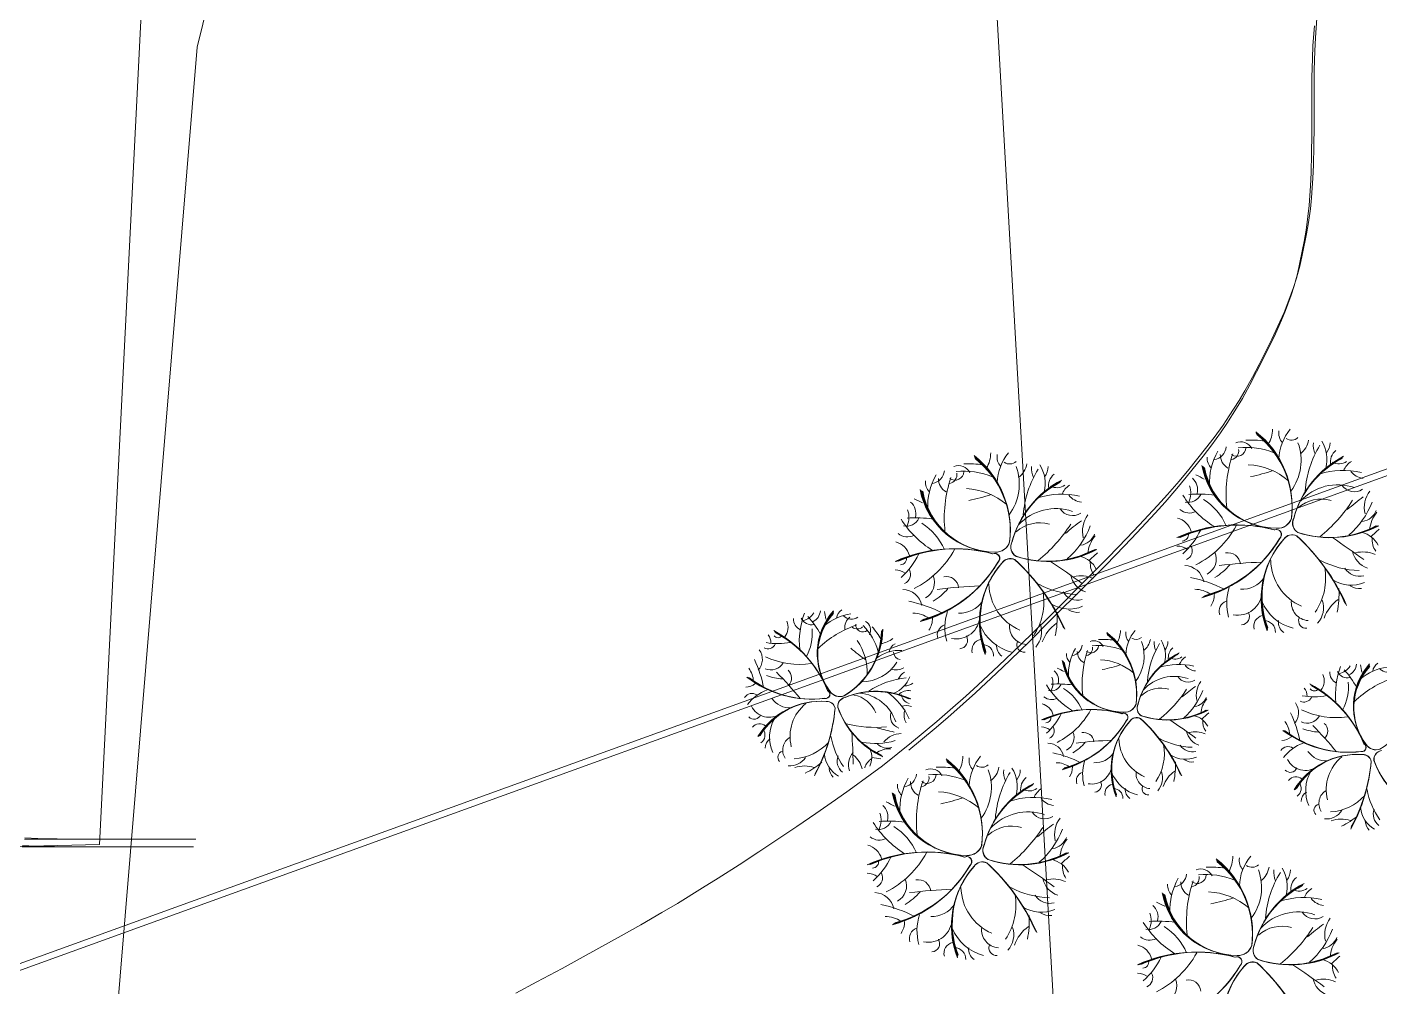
# Model space of a CAD drawing. Header units: metres. Extents: x -1097 to 1588, y -673 to 884.
# Drawn here: x 837.5 to 920.8, y 540.3 to 599.4 of the extents above; entities that cross this region are included whole.
import ezdxf

# ---------------------------------------------------------------- set-up
doc = ezdxf.new("R2010")
doc.units = ezdxf.units.M
for name, color, linetype, lineweight, plot in [('CRECIDA_Q100', 5, 'Continuous', 0, False), ('CRECIDA_Q2', 150, 'Continuous', 0, False), ('TERRENO', 188, 'Continuous', 0, False), ('VEGETACION', 85, 'Continuous', 0, False), ('VISTA LEJOS', 7, 'Continuous', 0, False)]:
    doc.layers.add(name, color=color, linetype=linetype, lineweight=lineweight, plot=plot)

msp = doc.modelspace()

# ---------------------------------------------------------------- linework, layer by layer
at = {"layer": 'CRECIDA_Q100'}
msp.add_lwpolyline([(836, 548.934), (842, 549.068), (848, 668.937)], dxfattribs=at)
at = {"layer": 'CRECIDA_Q2'}
msp.add_lwpolyline([(836, 525.113), (842, 525.627), (848, 598.142), (854, 622.57), (860, 622.57), (866, 622.57), (872, 622.57), (878, 621.555), (884, 621.283), (890, 621.174), (896, 621.127), (902, 516.359), (908, 516.359), (914, 516.359), (920, 516.359), (926, 520.352)], dxfattribs=at)
at = {"layer": 'TERRENO'}
for points in [[(916.648, 598.25), (916.734, 599.46)], [(916.61, 597.454), (916.648, 598.25)], [(916.581, 596.273), (916.61, 597.454)], [(916.571, 595.101), (916.581, 596.273)], [(916.571, 592.769), (916.571, 595.101)], [(916.562, 591.597), (916.571, 592.769)], [(916.533, 590.417), (916.562, 591.597)], [(916.494, 589.62), (916.533, 590.417)], [(916.408, 588.41), (916.494, 589.62)], [(916.226, 586.893), (916.341, 587.728)], [(916.341, 587.728), (916.408, 588.41)], [(916.101, 586.183), (916.226, 586.893)], [(915.842, 584.887), (916.101, 586.183)], [(915.688, 584.205), (915.842, 584.887)], [(915.486, 583.456), (915.688, 584.205)], [(914.958, 581.94), (915.304, 582.89)], [(915.304, 582.89), (915.486, 583.456)], [(914.718, 581.344), (914.958, 581.94)], [(914.344, 580.509), (914.718, 581.344)], [(913.96, 579.712), (914.344, 580.509)], [(913.182, 578.157), (913.96, 579.712)], [(912.769, 577.36), (913.182, 578.157)], [(912.309, 576.525), (912.769, 577.36)], [(911.953, 575.93), (912.309, 576.525)], [(911.349, 574.979), (911.953, 575.93)], [(910.417, 573.664), (910.965, 574.413)], [(910.965, 574.413), (911.349, 574.979)], [(909.889, 572.983), (910.417, 573.664)], [(908.853, 571.687), (909.889, 572.983)], [(908.267, 570.976), (908.853, 571.687)], [(907.547, 570.141), (908.267, 570.976)], [(905.809, 568.25), (906.933, 569.459)], [(906.933, 569.459), (907.547, 570.141)], [(905.051, 567.453), (905.809, 568.25)], [(903.899, 566.272), (905.051, 567.453)], [(902.737, 565.101), (903.899, 566.272)], [(900.404, 562.768), (902.737, 565.101)], [(899.224, 561.597), (900.404, 562.768)], [(898.014, 560.416), (899.224, 561.597)], [(897.179, 559.619), (898.014, 560.416)], [(895.883, 558.409), (897.179, 559.619)], [(894.184, 556.893), (895.134, 557.728)], [(895.134, 557.728), (895.883, 558.409)], [(893.348, 556.182), (894.184, 556.893)], [(891.793, 554.886), (893.348, 556.182)], [(837.255, 549.011), (838.051, 548.972), (839.232, 548.944), (840.403, 548.934), (842.736, 548.934), (843.869, 548.934), (844.935, 548.934), (845.578, 548.934), (846.442, 548.934), (846.855, 548.934), (847.229, 548.934), (847.44, 548.934), (847.7, 548.934), (847.767, 548.934), (847.709, 548.934), (847.546, 548.934), (847.114, 548.934), (846.749, 548.934), (846.087, 548.934), (845.347, 548.934), (843.792, 548.934), (842.938, 548.934), (841.93, 548.934), (841.104, 548.934), (839.635, 548.934), (838.666, 548.934), (837.226, 548.934)]]:
    msp.add_lwpolyline(points, dxfattribs=at)
at = {"layer": 'VEGETACION'}
for centre, radius, start, end in [((909.507, 569.877), 5.862, -7.01261, 51.76086), ((909.564, 569.863), 5.803, -7.01261, 51.76086), ((909.62, 569.849), 5.745, -7.01261, 51.76086), ((912.288, 574.643), 1.869, -30.31086, -0.13685), ((915.384, 574.383), 0.839, 169.67781, -136.28872), ((917.557, 572.718), 3, 140.20303, 178.19473), ((910.437, 573.626), 0.878, -80.57325, -5.45985), ((911.968, 573.512), 0.548, -126.83758, -2.22247), ((912.189, 573.087), 0.775, 26.98899, 112.35361), ((912.511, 568.76), 4.754, 68.3223, 95.67587), ((912.807, 567.395), 6.571, 82.33941, 92.54677), ((909.676, 569.834), 5.686, -7.01261, 51.76086), ((915.33, 574.539), 0.58, -125.06785, -46.75849), ((912.788, 572.718), 3.133, -37.03996, 20.27839), ((915.026, 574.218), 1.382, -52.21385, -10.74588), ((922.406, 570.365), 6.258, 148.36683, 175.73086), ((918.022, 573.673), 1.353, 174.4694, -156.12237), ((915.332, 572.77), 2.176, -14.12065, 31.52713), ((916.658, 573.816), 1.04, -37.87568, -0.69377), ((892.169, 568.412), 5.862, -7.01261, 51.76086), ((892.226, 568.397), 5.803, -7.01261, 51.76086), ((892.282, 568.383), 5.745, -7.01261, 51.76086), ((892.338, 568.368), 5.686, -7.01261, 51.76086), ((894.951, 573.177), 1.869, -30.31086, -0.13685), ((898.047, 572.918), 0.839, 169.67781, -136.28872), ((900.219, 571.253), 3, 140.20303, 178.19473), ((910.995, 572.851), 0.855, 175.5863, -134.2924), ((914.128, 571.357), 3.845, 149.94734, -176.82535), ((911.884, 573.055), 0.939, 178.87088, -119.62745), ((919.161, 570.622), 7.859, 161.42441, -173.90455), ((911.521, 573.309), 0.561, -77.85985, 7.89186), ((921.111, 567.635), 5.846, 117.23254, 165.08268), ((921.172, 567.627), 5.906, 117.23254, 165.08268), ((921.234, 567.619), 5.967, 117.23254, 165.08268), ((921.295, 567.61), 6.027, 117.23254, 165.08268), ((918.65, 572.612), 0.93, 129.13352, -169.79062), ((893.099, 572.161), 0.878, -80.57325, -5.45985), ((894.63, 572.046), 0.548, -126.83758, -2.22247), ((894.183, 571.844), 0.561, -77.85985, 7.89186), ((894.851, 571.621), 0.775, 26.98899, 112.35361), ((895.173, 567.294), 4.754, 68.3223, 95.67587), ((895.469, 565.93), 6.571, 82.33941, 92.54677), ((897.992, 573.073), 0.58, -125.06785, -46.75849), ((895.45, 571.252), 3.133, -37.03996, 20.27839), ((897.688, 572.752), 1.382, -52.21385, -10.74588), ((905.068, 568.899), 6.258, 148.36683, 175.73086), ((900.684, 572.208), 1.353, 174.4694, -156.12237), ((897.994, 571.304), 2.176, -14.12065, 31.52713), ((899.32, 572.351), 1.04, -37.87568, -0.69377), ((901.312, 571.147), 0.93, 129.13352, -169.79062), ((914.463, 573.266), 4.73, -169.39915, -90.61113), ((914.47, 573.217), 4.683, -169.39915, -90.61113), ((914.477, 573.169), 4.635, -169.39915, -90.61113), ((914.484, 573.121), 4.588, -169.39915, -90.61113), ((912.467, 568.359), 4.093, 49.1819, 87.28655), ((910.622, 582.834), 11.329, -78.88119, -71.62327), ((918.531, 567.105), 4.996, 77.26203, 107.34819), ((918.241, 573.309), 0.81, -119.40791, -53.77718), ((919.658, 571.638), 1.206, 122.42615, 158.39057), ((919.856, 572.736), 1.128, -141.31419, -95.81178), ((893.658, 571.386), 0.855, 175.5863, -134.2924), ((896.79, 569.891), 3.845, 149.94734, -176.82535), ((894.546, 571.589), 0.939, 178.87088, -119.62745), ((901.824, 569.157), 7.859, 161.42441, -173.90455), ((903.773, 566.169), 5.846, 117.23254, 165.08268), ((903.834, 566.161), 5.906, 117.23254, 165.08268), ((903.896, 566.153), 5.967, 117.23254, 165.08268), ((903.957, 566.145), 6.027, 117.23254, 165.08268), ((900.903, 571.844), 0.81, -119.40791, -53.77718), ((902.32, 570.173), 1.206, 122.42615, 158.39057), ((907.882, 570.69), 1.251, -25.45632, 21.23769), ((908.622, 570.909), 0.931, -14.60648, 49.15979), ((906.956, 566.305), 6.054, 60.2465, 65.67795), ((918.169, 568.094), 3.119, 70.80163, 137.40588), ((919.197, 571.705), 0.922, -146.51659, -56.55935), ((889.618, 564.84), 6.054, 60.2465, 65.67795), ((897.125, 571.8), 4.73, -169.39915, -90.61113), ((897.132, 571.752), 4.683, -169.39915, -90.61113), ((897.139, 571.703), 4.635, -169.39915, -90.61113), ((897.146, 571.655), 4.588, -169.39915, -90.61113), ((895.129, 566.893), 4.093, 49.1819, 87.28655), ((893.284, 581.368), 11.329, -78.88119, -71.62327), ((901.193, 565.639), 4.996, 77.26203, 107.34819), ((902.518, 571.27), 1.128, -141.31419, -95.81178), ((913.761, 573.763), 6.03, -148.02706, -121.83538), ((908.985, 570.957), 0.827, -103.47011, -23.89102), ((909.577, 563.291), 7.353, 81.86691, 94.41278), ((908.02, 567.273), 3.584, 23.33462, 57.91194), ((917.179, 568.149), 2.189, 74.31841, 131.55014), ((911.104, 575.381), 9.484, -50.96163, -32.70067), ((928.202, 558.797), 14.413, 125.94383, 130.94741), ((921.498, 569.815), 1.693, 143.15964, -166.58772), ((890.544, 569.225), 1.251, -25.45632, 21.23769), ((891.284, 569.443), 0.931, -14.60648, 49.15979), ((900.831, 566.629), 3.119, 70.80163, 137.40588), ((901.859, 570.239), 0.922, -146.51659, -56.55935), ((904.16, 568.35), 1.693, 143.15964, -166.58772), ((909.033, 570.355), 0.88, -130.29884, -61.78587), ((915.507, 571.984), 5.12, -49.01403, -20.95397), ((919.498, 570.068), 1.134, -79.471, -22.67378), ((921.975, 568.334), 1.835, 139.45159, 176.95737), ((896.423, 572.297), 6.03, -148.02706, -121.83538), ((891.647, 569.492), 0.827, -103.47011, -23.89102), ((892.239, 561.826), 7.353, 81.86691, 94.41278), ((890.682, 565.807), 3.584, 23.33462, 57.91194), ((899.841, 566.684), 2.189, 74.31841, 131.55014), ((893.766, 573.915), 9.484, -50.96163, -32.70067), ((910.864, 557.332), 14.413, 125.94383, 130.94741), ((898.169, 570.518), 5.12, -49.01403, -20.95397), ((911.928, 559.864), 8.881, 74.72725, 114.24073), ((908.043, 568.046), 1.149, 14.16374, 76.17617), ((911.96, 559.95), 8.792, 74.72725, 114.24073), ((911.992, 560.036), 8.703, 74.72725, 114.24073), ((912.024, 560.121), 8.615, 74.72725, 114.24073), ((906.792, 571.526), 5.869, -63.07438, -28.86719), ((914.463, 569.442), 0.907, -93.13221, -17.97388), ((914.469, 569.432), 0.898, -93.13221, -17.97388), ((914.476, 569.421), 0.889, -93.13221, -17.97388), ((914.483, 569.411), 0.88, -93.13221, -17.97388), ((916.052, 568.844), 0.66, 153.41984, -121.27123), ((916.062, 568.849), 0.667, 153.41984, -121.27123), ((916.071, 568.853), 0.674, 153.41984, -121.27123), ((916.08, 568.857), 0.681, 153.41984, -121.27123), ((917.639, 574.171), 6.199, -108.13167, -62.2585), ((917.664, 574.23), 6.263, -108.13167, -62.2585), ((917.69, 574.289), 6.327, -108.13167, -62.2585), ((917.716, 574.349), 6.391, -108.13167, -62.2585), ((890.705, 566.581), 1.149, 14.16374, 76.17617), ((891.695, 568.889), 0.88, -130.29884, -61.78587), ((897.125, 567.976), 0.907, -93.13221, -17.97388), ((897.131, 567.966), 0.898, -93.13221, -17.97388), ((897.138, 567.956), 0.889, -93.13221, -17.97388), ((897.145, 567.946), 0.88, -93.13221, -17.97388), ((898.714, 567.379), 0.66, 153.41984, -121.27123), ((898.724, 567.383), 0.667, 153.41984, -121.27123), ((898.733, 567.387), 0.674, 153.41984, -121.27123), ((898.742, 567.391), 0.681, 153.41984, -121.27123), ((902.16, 568.603), 1.134, -79.471, -22.67378), ((904.637, 566.869), 1.835, 139.45159, 176.95737), ((908.593, 568.143), 0.39, -87.47941, 11.74599), ((905.454, 570.505), 4.762, -47.90984, -25.81356), ((907.739, 571.933), 7.95, -74.86791, -30.40238), ((907.813, 571.898), 7.87, -74.86791, -30.40238), ((907.887, 571.863), 7.791, -74.86791, -30.40238), ((907.961, 571.828), 7.711, -74.86791, -30.40238), ((918.971, 564.201), 5.509, 138.41245, -158.97879), ((918.933, 564.244), 5.454, 138.41245, -158.97879), ((918.895, 564.286), 5.399, 138.41245, -158.97879), ((918.856, 564.328), 5.344, 138.41245, -158.97879), ((914.395, 568.148), 0.311, -49.80286, 114.20931), ((914.402, 568.151), 0.308, -49.80286, 114.20931), ((914.41, 568.153), 0.305, -49.80286, 114.20931), ((914.417, 568.156), 0.302, -49.80286, 114.20931), ((915.375, 567.491), 0.64, 64.15715, 144.97171), ((915.373, 567.5), 0.634, 64.15715, 144.97171), ((915.37, 567.509), 0.627, 64.15715, 144.97171), ((915.368, 567.519), 0.621, 64.15715, 144.97171), ((907.171, 558.867), 12.511, 23.86454, 47.40587), ((907.089, 558.769), 12.64, 23.86454, 47.40587), ((907.007, 558.67), 12.769, 23.86454, 47.40587), ((906.925, 558.572), 12.898, 23.86454, 47.40587), ((883.461, 516.857), 61.595, 53.87007, 56.06767), ((919.306, 566.807), 1.513, 26.97872, 76.13005), ((927.767, 560.307), 10.79, 130.7293, 134.41442), ((921.591, 567.858), 1.306, 175.41939, -146.01117), ((894.59, 558.399), 8.881, 74.72725, 114.24073), ((894.622, 558.484), 8.792, 74.72725, 114.24073), ((894.654, 558.57), 8.703, 74.72725, 114.24073), ((894.686, 558.656), 8.615, 74.72725, 114.24073), ((888.116, 569.04), 4.762, -47.90984, -25.81356), ((889.454, 570.06), 5.869, -63.07438, -28.86719), ((897.057, 566.682), 0.311, -49.80286, 114.20931), ((897.064, 566.685), 0.308, -49.80286, 114.20931), ((897.072, 566.688), 0.305, -49.80286, 114.20931), ((897.079, 566.691), 0.302, -49.80286, 114.20931), ((900.301, 572.706), 6.199, -108.13167, -62.2585), ((900.326, 572.765), 6.263, -108.13167, -62.2585), ((900.352, 572.824), 6.327, -108.13167, -62.2585), ((900.378, 572.883), 6.391, -108.13167, -62.2585), ((910.429, 558.842), 10.79, 130.7293, 134.41442), ((908.291, 566.444), 0.997, 52.25184, 90.5793), ((908.614, 567.162), 0.61, -65.70951, 27.14006), ((909.633, 566.659), 1.069, -61.51977, 22.95033), ((911.411, 566.255), 0.78, 6.63564, 100.13385), ((920.434, 567.388), 1.374, -169.09926, -108.54581), ((919.725, 565.299), 1.784, 65.24594, 104.85446), ((891.255, 566.678), 0.39, -87.47941, 11.74599), ((890.401, 570.467), 7.95, -74.86791, -30.40238), ((890.475, 570.432), 7.87, -74.86791, -30.40238), ((890.549, 570.397), 7.791, -74.86791, -30.40238), ((890.623, 570.362), 7.711, -74.86791, -30.40238), ((901.633, 562.736), 5.509, 138.41245, -158.97879), ((901.595, 562.778), 5.454, 138.41245, -158.97879), ((901.557, 562.82), 5.399, 138.41245, -158.97879), ((901.519, 562.863), 5.344, 138.41245, -158.97879), ((898.037, 566.025), 0.64, 64.15715, 144.97171), ((898.035, 566.034), 0.634, 64.15715, 144.97171), ((898.032, 566.044), 0.627, 64.15715, 144.97171), ((898.03, 566.053), 0.621, 64.15715, 144.97171), ((889.833, 557.402), 12.511, 23.86454, 47.40587), ((889.751, 557.303), 12.64, 23.86454, 47.40587), ((889.669, 557.205), 12.769, 23.86454, 47.40587), ((889.587, 557.106), 12.898, 23.86454, 47.40587), ((866.123, 515.391), 61.595, 53.87007, 56.06767), ((901.968, 565.341), 1.513, 26.97872, 76.13005), ((904.253, 566.392), 1.306, 175.41939, -146.01117), ((908.724, 565.019), 1.222, 10.88374, 88.48923), ((908.644, 568.736), 3.781, -58.5365, -40.24403), ((914.446, 537.885), 28.581, 91.89585, 97.18239), ((917.198, 566.629), 3.15, -178.6401, -113.40996), ((913.708, 565.466), 3.722, -34.2307, 10.37313), ((919.712, 571.595), 5.671, -117.27146, -92.28607), ((919.505, 566.624), 1.045, -148.92217, -74.86876), ((890.953, 564.978), 0.997, 52.25184, 90.5793), ((891.276, 565.697), 0.61, -65.70951, 27.14006), ((892.295, 565.193), 1.069, -61.51977, 22.95033), ((894.073, 564.79), 0.78, 6.63564, 100.13385), ((903.096, 565.922), 1.374, -169.09926, -108.54581), ((902.387, 563.833), 1.784, 65.24594, 104.85446), ((907.404, 557.292), 8.396, 63.11546, 78.20425), ((912.275, 566.429), 1.651, -93.06078, -33.79545), ((918.997, 567.124), 2.092, -122.25906, -66.98973), ((891.386, 563.554), 1.222, 10.88374, 88.48923), ((891.306, 567.27), 3.781, -58.5365, -40.24403), ((897.108, 536.419), 28.581, 91.89585, 97.18239), ((899.86, 565.163), 3.15, -178.6401, -113.40996), ((896.37, 564.001), 3.722, -34.2307, 10.37313), ((902.374, 570.129), 5.671, -117.27146, -92.28607), ((902.167, 565.158), 1.045, -148.92217, -74.86876), ((909.368, 563.045), 1.735, 55.05214, 89.71285), ((909.275, 564.461), 1.306, -33.66519, 0.2761), ((914.544, 563.911), 3.202, 162.29182, -164.58266), ((912.035, 564.654), 1.466, -101.26434, -1.15026), ((912.278, 564.546), 5.974, -11.32784, 2.75208), ((919.51, 565.907), 1.081, -121.91184, -83.51776), ((888.04, 562.916), 0.707, 123.07576, 173.19706), ((890.066, 555.826), 8.396, 63.11546, 78.20425), ((894.937, 564.963), 1.651, -93.06078, -33.79545), ((901.659, 565.658), 2.092, -122.25906, -66.98973), ((902.172, 564.441), 1.081, -121.91184, -83.51776), ((911.534, 563.429), 0.66, 109.77659, -161.16161), ((916.138, 565.152), 2.858, -157.33263, -104.24202), ((916.432, 563.963), 1.115, 172.80158, -94.34358), ((915.874, 563.648), 1.423, -42.05543, 18.62735), ((919.546, 562.226), 2.347, 124.73116, 160.55197), ((883.405, 562.436), 0.949, -38.3468, 23.66563), ((885.416, 562.948), 0.727, 177.19062, -114.2964), ((890.029, 561.562), 4.982, 159.46241, -174.34591), ((885.787, 563.282), 0.683, -155.98064, -76.40156), ((885.058, 563.871), 1.034, -77.96685, -31.27285), ((881.059, 559.039), 6.075, 29.35638, 41.90224), ((885.573, 563.496), 0.769, -67.11701, -3.35075), ((890.056, 560.851), 3.908, 138.09032, -143.12166), ((890.027, 560.822), 3.869, 138.09032, -143.12166), ((889.999, 560.794), 3.83, 138.09032, -143.12166), ((889.971, 560.765), 3.791, 138.09032, -143.12166), ((888.635, 560.111), 3.177, 97.4368, 130.66411), ((881.717, 562.273), 5.002, 7.73596, 13.16741), ((888.267, 563.672), 0.725, -133.08378, -57.97038), ((888.621, 562.436), 0.776, 126.36034, -172.13798), ((888.795, 562.252), 0.64, -25.52155, 59.84308), ((892.03, 561.58), 1.735, 55.05214, 89.71285), ((891.937, 562.996), 1.306, -33.66519, 0.2761), ((897.206, 562.445), 3.202, 162.29182, -164.58266), ((894.697, 563.188), 1.466, -101.26434, -1.15026), ((902.208, 560.76), 2.347, 124.73116, 160.55197), ((894.94, 563.08), 5.974, -11.32784, 2.75208), ((912.224, 563.102), 0.513, -86.06631, 31.73431), ((913.678, 562.504), 0.675, 102.03316, -164.99288), ((913.645, 562.155), 0.696, -2.81364, 89.85899), ((915.337, 562.778), 0.818, 174.9157, -126.47299), ((916.221, 562.834), 0.456, 157.63517, -83.3031), ((882.479, 561.467), 0.824, -0.2587, 38.06877), ((879.994, 555.774), 7.338, 22.21671, 61.7302), ((883.745, 562.124), 0.323, -139.98994, -40.76454), ((880.067, 555.796), 7.265, 22.21671, 61.7302), ((880.139, 555.818), 7.191, 22.21671, 61.7302), ((880.211, 555.84), 7.118, 22.21671, 61.7302), ((882.886, 562.062), 2.961, -29.17592, 5.40141), ((890.685, 556.442), 6.494, 108.91387, 133.58492), ((885.399, 562.264), 4.698, -59.52315, -0.74968), ((885.38, 562.308), 4.747, -59.52315, -0.74968), ((885.361, 562.352), 4.795, -59.52315, -0.74968), ((885.342, 562.397), 4.844, -59.52315, -0.74968), ((888.605, 562.802), 0.464, -130.37039, -44.61868), ((888.962, 562.611), 0.453, -179.34812, -54.73301), ((886.12, 559.865), 3.928, 15.81177, 43.16533), ((885.374, 558.985), 5.429, 29.82887, 40.03623), ((894.196, 561.964), 0.66, 109.77659, -161.16161), ((894.886, 561.637), 0.513, -86.06631, 31.73431), ((898.8, 563.686), 2.858, -157.33263, -104.24202), ((899.094, 562.497), 1.115, 172.80158, -94.34358), ((898.536, 562.182), 1.423, -42.05543, 18.62735), ((900.962, 558.32), 4.844, -7.01261, 51.76086), ((901.008, 558.308), 4.795, -7.01261, 51.76086), ((901.055, 558.297), 4.747, -7.01261, 51.76086), ((901.101, 558.285), 4.698, -7.01261, 51.76086), ((903.26, 562.258), 1.544, -30.31086, -0.13685), ((905.818, 562.044), 0.693, 169.67781, -136.28872), ((907.613, 560.668), 2.478, 140.20303, 178.19473), ((881.763, 560.467), 1.01, -41.62679, 35.9787), ((883.113, 561.617), 0.504, -118.22004, -25.37047), ((883.715, 565.37), 3.935, -100.42037, -78.3241), ((894.397, 568.181), 9.361, -131.39173, -124.13381), ((885.835, 559.692), 3.382, -3.32863, 34.77602), ((891.253, 558.548), 2.478, 87.69249, 125.68419), ((889.865, 562.97), 1.544, -82.82139, -52.64739), ((891.252, 560.81), 0.693, 117.16728, 171.20074), ((896.34, 561.038), 0.675, 102.03316, -164.99288), ((896.307, 560.689), 0.696, -2.81364, 89.85899), ((897.999, 561.313), 0.818, 174.9157, -126.47299), ((898.883, 561.368), 0.456, 157.63517, -83.3031), ((904.779, 559.543), 3.177, 149.94734, -176.82535), ((901.73, 561.418), 0.725, -80.57325, -5.45985), ((902.995, 561.324), 0.453, -126.83758, -2.22247), ((902.626, 561.156), 0.464, -77.85985, 7.89186), ((903.178, 560.972), 0.64, 26.98899, 112.35361), ((903.443, 557.397), 3.928, 68.3223, 95.67587), ((903.688, 556.27), 5.429, 82.33941, 92.54677), ((905.773, 562.172), 0.479, -125.06785, -46.75849), ((903.673, 560.667), 2.589, -37.03996, 20.27839), ((905.522, 561.907), 1.142, -52.21385, -10.74588), ((911.619, 558.723), 5.171, 148.36683, 175.73086), ((907.997, 561.457), 1.118, 174.4694, -156.12237), ((905.774, 560.71), 1.798, -14.12065, 31.52713), ((906.87, 561.575), 0.859, -37.87568, -0.69377), ((908.516, 560.58), 0.769, 129.13352, -169.79062), ((876.033, 557.446), 6.938, 10.60493, 25.69371), ((883.295, 560.696), 0.883, -114.03031, -29.56021), ((885.057, 565.006), 4.849, -115.58492, -81.37772), ((888.854, 561.674), 2.589, -89.5505, -32.23214), ((891.326, 560.923), 0.479, -177.57839, -99.26902), ((905.057, 561.12), 3.908, -169.39915, -90.61113), ((905.062, 561.08), 3.869, -169.39915, -90.61113), ((905.068, 561.04), 3.83, -169.39915, -90.61113), ((905.074, 561), 3.791, -169.39915, -90.61113), ((902.191, 560.778), 0.707, 175.5863, -134.2924), ((902.926, 560.946), 0.776, 178.87088, -119.62745), ((908.939, 558.936), 6.494, 161.42441, -173.90455), ((903.407, 557.066), 3.382, 49.1819, 87.28655), ((910.549, 556.468), 4.83, 117.23254, 165.08268), ((910.6, 556.461), 4.88, 117.23254, 165.08268), ((910.651, 556.454), 4.93, 117.23254, 165.08268), ((910.702, 556.447), 4.98, 117.23254, 165.08268), ((908.178, 561.156), 0.669, -119.40791, -53.77718), ((909.349, 559.775), 0.996, 122.42615, 158.39057), ((918.561, 560.223), 0.769, -67.11701, -3.35075), ((923.043, 557.579), 3.908, 138.09032, -143.12166), ((921.028, 559.644), 0.707, 123.07576, 173.19706), ((885.801, 564.59), 6.568, -127.37844, -82.91291), ((885.815, 564.524), 6.503, -127.37844, -82.91291), ((885.829, 564.457), 6.437, -127.37844, -82.91291), ((880.792, 559.053), 1.434, 2.5416, 37.20232), ((884.159, 562.389), 3.124, -111.04704, -92.75457), ((866.851, 543.07), 23.615, 39.38532, 44.67185), ((883.925, 559.327), 0.645, -45.87489, 47.62332), ((890.963, 560.961), 1.142, -104.72438, -63.25642), ((890.167, 560.033), 1.798, -66.63119, -20.98341), ((892.113, 558.723), 1.118, 121.95887, 151.36709), ((899.618, 558.992), 1.034, -25.45632, 21.23769), ((900.23, 559.173), 0.769, -14.60648, 49.15979), ((898.853, 555.369), 5.002, 60.2465, 65.67795), ((901.883, 569.026), 9.361, -78.88119, -71.62327), ((908.118, 556.847), 2.577, 70.80163, 137.40588), ((908.417, 556.03), 4.128, 77.26203, 107.34819), ((908.968, 559.83), 0.762, -146.51659, -56.55935), ((909.512, 560.682), 0.932, -141.31419, -95.81178), ((916.393, 559.163), 0.949, -38.3468, 23.66563), ((918.404, 559.675), 0.727, 177.19062, -114.2964), ((923.016, 558.289), 4.982, 159.46241, -174.34591), ((918.775, 560.009), 0.683, -155.98064, -76.40156), ((918.045, 560.599), 1.034, -77.96685, -31.27285), ((914.047, 555.766), 6.075, 29.35638, 41.90224), ((923.015, 557.55), 3.869, 138.09032, -143.12166), ((922.987, 557.521), 3.83, 138.09032, -143.12166), ((922.959, 557.492), 3.791, 138.09032, -143.12166), ((921.623, 556.839), 3.177, 97.4368, 130.66411), ((914.705, 559), 5.002, 7.73596, 13.16741), ((921.255, 560.4), 0.725, -133.08378, -57.97038), ((881.674, 559.826), 1.079, -86.17573, -52.23443), ((883.963, 556.094), 2.646, 109.78128, 142.9068), ((885.843, 564.391), 6.371, -127.37844, -82.91291), ((886.666, 558.323), 0.257, -102.31339, 61.69877), ((886.671, 558.319), 0.255, -102.31339, 61.69877), ((886.677, 558.316), 0.252, -102.31339, 61.69877), ((886.683, 558.312), 0.249, -102.31339, 61.69877), ((889.784, 553.528), 4.98, 64.72201, 112.57215), ((892.148, 554.185), 5.171, 95.85629, 123.22032), ((891.733, 557.778), 0.769, 76.62298, 137.69885), ((891.52, 559.689), 0.859, -90.38621, -53.2043), ((904.476, 561.531), 4.982, -148.02706, -121.83538), ((900.53, 559.213), 0.683, -103.47011, -23.89102), ((901.019, 552.879), 6.075, 81.86691, 94.41278), ((899.733, 556.168), 2.961, 23.33462, 57.91194), ((907.301, 556.892), 1.809, 74.31841, 131.55014), ((902.281, 562.868), 7.836, -50.96163, -32.70067), ((916.408, 549.165), 11.909, 125.94383, 130.94741), ((905.919, 560.061), 4.231, -49.01403, -20.95397), ((910.87, 558.269), 1.399, 143.15964, -166.58772), ((915.467, 558.194), 0.824, -0.2587, 38.06877), ((912.982, 552.502), 7.338, 22.21671, 61.7302), ((916.733, 558.852), 0.323, -139.98994, -40.76454), ((913.054, 552.524), 7.265, 22.21671, 61.7302), ((913.127, 552.546), 7.191, 22.21671, 61.7302), ((913.199, 552.568), 7.118, 22.21671, 61.7302), ((915.874, 558.789), 2.961, -29.17592, 5.40141), ((923.673, 553.169), 6.494, 108.91387, 133.58492), ((918.386, 558.991), 4.698, -59.52315, -0.74968), ((882.134, 557.825), 0.546, 57.26605, 146.32785), ((886.38, 553.337), 4.552, 85.90191, 148.51067), ((886.388, 553.384), 4.506, 85.90191, 148.51067), ((886.397, 553.43), 4.461, 85.90191, 148.51067), ((886.405, 553.477), 4.415, 85.90191, 148.51067), ((884.473, 558.848), 1.364, -145.57132, -86.30599), ((887.08, 555.721), 2.603, 128.84937, -165.92049), ((886.728, 557.349), 0.529, 11.64661, 92.46118), ((886.733, 557.356), 0.523, 11.64661, 92.46118), ((886.738, 557.362), 0.518, 11.64661, 92.46118), ((886.743, 557.368), 0.513, 11.64661, 92.46118), ((887.548, 558.929), 0.75, -145.64274, -70.48442), ((887.545, 558.919), 0.742, -145.64274, -70.48442), ((887.542, 558.91), 0.735, -145.64274, -70.48442), ((887.539, 558.9), 0.727, -145.64274, -70.48442), ((887.956, 557.586), 0.546, 100.90931, -173.78177), ((887.964, 557.582), 0.551, 100.90931, -173.78177), ((887.971, 557.578), 0.557, 100.90931, -173.78177), ((887.979, 557.574), 0.563, 100.90931, -173.78177), ((889.707, 553.662), 4.83, 64.72201, 112.57215), ((889.733, 553.617), 4.88, 64.72201, 112.57215), ((889.758, 553.573), 4.93, 64.72201, 112.57215), ((888.067, 556.498), 1.809, 21.80787, 79.03961), ((888.529, 555.821), 2.577, 18.29109, 84.89534), ((888.062, 555.087), 4.128, 24.75149, 54.83765), ((891.984, 558.396), 0.669, -171.91844, -106.28771), ((899.752, 556.807), 0.949, 14.16374, 76.17617), ((900.57, 558.715), 0.727, -130.29884, -61.78587), ((905.056, 557.96), 0.75, -93.13221, -17.97388), ((905.062, 557.952), 0.742, -93.13221, -17.97388), ((905.067, 557.944), 0.735, -93.13221, -17.97388), ((905.073, 557.935), 0.727, -93.13221, -17.97388), ((906.37, 557.467), 0.546, 153.41984, -121.27123), ((906.377, 557.47), 0.551, 153.41984, -121.27123), ((906.385, 557.474), 0.557, 153.41984, -121.27123), ((906.393, 557.477), 0.563, 153.41984, -121.27123), ((909.217, 558.478), 0.937, -79.471, -22.67378), ((911.263, 557.045), 1.516, 139.45159, 176.95737), ((914.751, 557.195), 1.01, -41.62679, 35.9787), ((916.101, 558.344), 0.504, -118.22004, -25.37047), ((916.703, 562.097), 3.935, -100.42037, -78.3241), ((882.267, 557.208), 0.424, -138.57685, -20.77623), ((883.188, 558.113), 1.211, -153.77487, -53.66079), ((885.579, 555.673), 2.362, 150.15684, -156.75256), ((876.631, 558.404), 10.657, -28.646, -5.10467), ((876.737, 558.4), 10.55, -28.646, -5.10467), ((876.843, 558.396), 10.444, -28.646, -5.10467), ((876.949, 558.392), 10.337, -28.646, -5.10467), ((892.246, 559.225), 5.122, -160.64221, -114.76904), ((892.298, 559.238), 5.175, -160.64221, -114.76904), ((892.35, 559.251), 5.228, -160.64221, -114.76904), ((892.401, 559.264), 5.281, -160.64221, -114.76904), ((891.413, 556.963), 0.762, 160.97287, -109.06988), ((891.601, 556.627), 0.996, 69.91561, 105.88004), ((892.42, 557.049), 0.932, 166.17527, -148.32231), ((902.961, 550.047), 7.338, 74.72725, 114.24073), ((902.988, 550.118), 7.265, 74.72725, 114.24073), ((903.015, 550.188), 7.191, 74.72725, 114.24073), ((903.041, 550.259), 7.118, 74.72725, 114.24073), ((900.206, 556.888), 0.323, -87.47941, 11.74599), ((897.613, 558.839), 3.935, -47.90984, -25.81356), ((898.718, 559.682), 4.849, -63.07438, -28.86719), ((905, 556.891), 0.257, -49.80286, 114.20931), ((905.006, 556.894), 0.255, -49.80286, 114.20931), ((905.012, 556.896), 0.252, -49.80286, 114.20931), ((905.018, 556.898), 0.249, -49.80286, 114.20931), ((905.81, 556.348), 0.529, 64.15715, 144.97171), ((905.808, 556.356), 0.523, 64.15715, 144.97171), ((905.806, 556.364), 0.518, 64.15715, 144.97171), ((905.804, 556.372), 0.513, 64.15715, 144.97171), ((907.68, 561.868), 5.122, -108.13167, -62.2585), ((907.702, 561.917), 5.175, -108.13167, -62.2585), ((907.723, 561.966), 5.228, -108.13167, -62.2585), ((907.744, 562.015), 5.281, -108.13167, -62.2585), ((909.058, 555.783), 1.25, 26.97872, 76.13005), ((916.049, 550.413), 8.915, 130.7293, 134.41442), ((909.021, 554.174), 6.938, 10.60493, 25.69371), ((916.283, 557.423), 0.883, -114.03031, -29.56021), ((918.045, 561.733), 4.849, -115.58492, -81.37772), ((882.605, 555.955), 0.557, 49.52262, 142.49658), ((882.36, 555.801), 0.575, -55.32418, 37.34845), ((889.753, 564.117), 7.836, -103.47217, -85.21121), ((887.479, 544.568), 11.909, 73.43329, 78.43687), ((899.957, 555.483), 0.824, 52.25184, 90.5793), ((900.224, 556.077), 0.504, -65.70951, 27.14006), ((899.501, 560.019), 6.568, -74.86791, -30.40238), ((899.562, 559.99), 6.503, -74.86791, -30.40238), ((899.623, 559.961), 6.437, -74.86791, -30.40238), ((899.684, 559.932), 6.371, -74.86791, -30.40238), ((908.782, 553.63), 4.552, 138.41245, -158.97879), ((908.75, 553.665), 4.506, 138.41245, -158.97879), ((908.718, 553.7), 4.461, 138.41245, -158.97879), ((908.687, 553.735), 4.415, 138.41245, -158.97879), ((899.031, 549.223), 10.337, 23.86454, 47.40587), ((898.964, 549.142), 10.444, 23.86454, 47.40587), ((898.896, 549.06), 10.55, 23.86454, 47.40587), ((898.828, 548.979), 10.657, 23.86454, 47.40587), ((879.44, 514.511), 50.894, 53.87007, 56.06767), ((909.99, 556.263), 1.136, -169.09926, -108.54581), ((909.404, 554.537), 1.474, 65.24594, 104.85446), ((910.946, 556.652), 1.079, 175.41939, -146.01117), ((918.788, 561.317), 6.568, -127.37844, -82.91291), ((918.802, 561.251), 6.503, -127.37844, -82.91291), ((918.817, 561.185), 6.437, -127.37844, -82.91291), ((913.78, 555.78), 1.434, 2.5416, 37.20232), ((918.831, 561.119), 6.371, -127.37844, -82.91291), ((917.147, 559.116), 3.124, -111.04704, -92.75457), ((899.838, 539.798), 23.615, 39.38532, 44.67185), ((916.912, 556.054), 0.645, -45.87489, 47.62332), ((883.62, 555.005), 0.676, 122.40516, -178.98353), ((884.947, 554.883), 0.921, 120.29105, -146.85412), ((884.562, 557.425), 3.076, -86.74123, -42.13741), ((891.6, 556.57), 4.686, -169.782, -144.7966), ((837.482, 552.81), 50.894, 1.35953, 3.55713), ((889.74, 559.522), 4.231, -101.52456, -73.46451), ((890.491, 555.943), 0.937, -131.98154, -75.18432), ((891.332, 554.504), 1.399, 90.6491, 140.90175), ((900.314, 554.306), 1.01, 10.88374, 88.48923), ((901.066, 555.661), 0.883, -61.51977, 22.95033), ((900.248, 557.377), 3.124, -58.5365, -40.24403), ((905.042, 531.886), 23.615, 91.89585, 97.18239), ((902.535, 555.327), 0.645, 6.63564, 100.13385), ((907.316, 555.636), 2.603, -178.6401, -113.40996), ((904.432, 554.676), 3.076, -34.2307, 10.37313), ((909.394, 559.739), 4.686, -117.27146, -92.28607), ((909.223, 555.632), 0.864, -148.92217, -74.86876), ((914.662, 556.553), 1.079, -86.17573, -52.23443), ((916.951, 552.822), 2.646, 109.78128, 142.9068), ((919.653, 555.05), 0.257, -102.31339, 61.69877), ((919.659, 555.047), 0.255, -102.31339, 61.69877), ((919.665, 555.043), 0.252, -102.31339, 61.69877), ((919.67, 555.04), 0.249, -102.31339, 61.69877), ((920.536, 555.656), 0.75, -145.64274, -70.48442), ((920.533, 555.647), 0.742, -145.64274, -70.48442), ((920.53, 555.637), 0.735, -145.64274, -70.48442), ((920.526, 555.628), 0.727, -145.64274, -70.48442), ((884.101, 554.453), 0.376, 105.12463, -135.81364), ((884.46, 555.09), 1.176, -94.56596, -33.88319), ((888.309, 554.79), 1.729, -174.76959, -119.50027), ((888.237, 554.206), 0.864, 158.56729, -127.3793), ((889.205, 553.981), 1.136, 138.3902, -161.05635), ((887.478, 553.396), 1.474, 12.7354, 52.34392), ((890.095, 553.459), 1.079, 122.90885, 161.4783), ((888.256, 554.428), 1.25, -25.53182, 23.61951), ((888.25, 545.612), 8.915, 78.21876, 81.90389), ((890.6, 553.446), 1.516, 86.94105, 124.44683), ((890.452, 549.745), 5.862, -7.01261, 51.76086), ((893.233, 554.51), 1.869, -30.31086, -0.13685), ((896.329, 554.251), 0.839, 169.67781, -136.28872), ((898.502, 552.586), 3, 140.20303, 178.19473), ((899.224, 547.921), 6.938, 63.11546, 78.20425), ((903.248, 555.471), 1.364, -93.06078, -33.79545), ((908.803, 556.045), 1.729, -122.25906, -66.98973), ((915.121, 554.553), 0.546, 57.26605, 146.32785), ((919.368, 550.065), 4.552, 85.90191, 148.51067), ((919.376, 550.111), 4.506, 85.90191, 148.51067), ((919.385, 550.158), 4.461, 85.90191, 148.51067), ((919.393, 550.204), 4.415, 85.90191, 148.51067), ((917.461, 555.576), 1.364, -145.57132, -86.30599), ((920.067, 552.448), 2.603, 128.84937, -165.92049), ((919.716, 554.077), 0.529, 11.64661, 92.46118), ((919.721, 554.083), 0.523, 11.64661, 92.46118), ((919.726, 554.089), 0.518, 11.64661, 92.46118), ((919.731, 554.096), 0.513, 11.64661, 92.46118), ((920.944, 554.314), 0.546, 100.90931, -173.78177), ((920.951, 554.31), 0.551, 100.90931, -173.78177), ((920.959, 554.306), 0.557, 100.90931, -173.78177), ((920.966, 554.302), 0.563, 100.90931, -173.78177), ((885.374, 551.967), 1.939, 72.22063, 108.04144), ((883.24, 557.899), 4.936, -63.83838, -49.75845), ((887.769, 553.842), 0.893, -174.42238, -136.02829), ((893.134, 552.954), 0.775, 26.98899, 112.35361), ((893.752, 547.263), 6.571, 82.33941, 92.54677), ((890.508, 549.731), 5.803, -7.01261, 51.76086), ((890.565, 549.716), 5.745, -7.01261, 51.76086), ((890.621, 549.702), 5.686, -7.01261, 51.76086), ((896.274, 554.406), 0.58, -125.06785, -46.75849), ((893.733, 552.585), 3.133, -37.03996, 20.27839), ((895.971, 554.085), 1.382, -52.21385, -10.74588), ((903.35, 550.232), 6.258, 148.36683, 175.73086), ((898.967, 553.541), 1.353, 174.4694, -156.12237), ((896.276, 552.637), 2.176, -14.12065, 31.52713), ((897.602, 553.684), 1.04, -37.87568, -0.69377), ((900.846, 552.675), 1.434, 55.05214, 89.71285), ((900.77, 553.845), 1.079, -33.66519, 0.2761), ((905.123, 553.39), 2.646, 162.29182, -164.58266), ((903.05, 554.004), 1.211, -101.26434, -1.15026), ((906.683, 553.433), 0.921, 172.80158, -94.34358), ((906.223, 553.173), 1.176, -42.05543, 18.62735), ((909.256, 551.998), 1.939, 124.73116, 160.55197), ((903.251, 553.915), 4.936, -11.32784, 2.75208), ((909.227, 555.04), 0.893, -121.91184, -83.51776), ((915.254, 553.936), 0.424, -138.57685, -20.77623), ((916.176, 554.84), 1.211, -153.77487, -53.66079), ((918.566, 552.4), 2.362, 150.15684, -156.75256), ((909.619, 555.132), 10.657, -28.646, -5.10467), ((909.725, 555.127), 10.55, -28.646, -5.10467), ((909.831, 555.123), 10.444, -28.646, -5.10467), ((909.937, 555.119), 10.337, -28.646, -5.10467), ((925.234, 555.952), 5.122, -160.64221, -114.76904), ((925.286, 555.965), 5.175, -160.64221, -114.76904), ((925.337, 555.978), 5.228, -160.64221, -114.76904), ((925.389, 555.991), 5.281, -160.64221, -114.76904), ((891.94, 552.719), 0.855, 175.5863, -134.2924), ((895.072, 551.224), 3.845, 149.94734, -176.82535), ((891.381, 553.494), 0.878, -80.57325, -5.45985), ((892.829, 552.923), 0.939, 178.87088, -119.62745), ((900.106, 550.49), 7.859, 161.42441, -173.90455), ((892.912, 553.38), 0.548, -126.83758, -2.22247), ((892.466, 553.177), 0.561, -77.85985, 7.89186), ((893.455, 548.627), 4.754, 68.3223, 95.67587), ((902.055, 547.503), 5.846, 117.23254, 165.08268), ((902.117, 547.494), 5.906, 117.23254, 165.08268), ((902.178, 547.486), 5.967, 117.23254, 165.08268), ((902.24, 547.478), 6.027, 117.23254, 165.08268), ((899.594, 552.48), 0.93, 129.13352, -169.79062), ((902.636, 552.992), 0.546, 109.77659, -161.16161), ((903.207, 552.722), 0.424, -86.06631, 31.73431), ((904.407, 552.228), 0.557, 102.03316, -164.99288), ((906.441, 554.416), 2.362, -157.33263, -104.24202), ((915.593, 552.682), 0.557, 49.52262, 142.49658), ((915.347, 552.528), 0.575, -55.32418, 37.34845), ((895.408, 553.133), 4.73, -169.39915, -90.61113), ((895.415, 553.085), 4.683, -169.39915, -90.61113), ((895.421, 553.036), 4.635, -169.39915, -90.61113), ((895.428, 552.988), 4.588, -169.39915, -90.61113), ((893.412, 548.226), 4.093, 49.1819, 87.28655), ((891.567, 562.702), 11.329, -78.88119, -71.62327), ((899.475, 546.973), 4.996, 77.26203, 107.34819), ((899.186, 553.177), 0.81, -119.40791, -53.77718), ((900.603, 551.506), 1.206, 122.42615, 158.39057), ((900.8, 552.603), 1.128, -141.31419, -95.81178), ((904.38, 551.94), 0.575, -2.81364, 89.85899), ((905.779, 552.455), 0.676, 174.9157, -126.47299), ((906.509, 552.501), 0.376, 157.63517, -83.3031), ((916.607, 551.732), 0.676, 122.40516, -178.98353), ((917.934, 551.61), 0.921, 120.29105, -146.85412), ((917.55, 554.152), 3.076, -86.74123, -42.13741), ((924.588, 553.297), 4.686, -169.782, -144.7966), ((889.566, 550.777), 0.931, -14.60648, 49.15979), ((887.9, 546.173), 6.054, 60.2465, 65.67795), ((899.113, 547.962), 3.119, 70.80163, 137.40588), ((900.141, 551.572), 0.922, -146.51659, -56.55935), ((917.088, 551.18), 0.376, 105.12463, -135.81364), ((917.447, 551.817), 1.176, -94.56596, -33.88319), ((921.296, 551.518), 1.729, -174.76959, -119.50027), ((921.225, 550.933), 0.864, 158.56729, -127.3793), ((894.706, 553.63), 6.03, -148.02706, -121.83538), ((889.929, 550.825), 0.827, -103.47011, -23.89102), ((888.826, 550.558), 1.251, -25.45632, 21.23769), ((890.521, 543.159), 7.353, 81.86691, 94.41278), ((898.123, 548.017), 2.189, 74.31841, 131.55014), ((909.146, 538.665), 14.413, 125.94383, 130.94741), ((902.443, 549.683), 1.693, 143.15964, -166.58772), ((918.362, 548.695), 1.939, 72.22063, 108.04144), ((916.228, 554.627), 4.936, -63.83838, -49.75845), ((920.757, 550.569), 0.893, -174.42238, -136.02829), ((889.978, 550.222), 0.88, -130.29884, -61.78587), ((888.964, 547.14), 3.584, 23.33462, 57.91194), ((892.048, 555.248), 9.484, -50.96163, -32.70067), ((896.452, 551.851), 5.12, -49.01403, -20.95397), ((900.442, 549.936), 1.134, -79.471, -22.67378), ((902.92, 548.202), 1.835, 139.45159, 176.95737), ((892.872, 539.732), 8.881, 74.72725, 114.24073), ((888.988, 547.914), 1.149, 14.16374, 76.17617), ((892.904, 539.818), 8.792, 74.72725, 114.24073), ((892.936, 539.903), 8.703, 74.72725, 114.24073), ((892.969, 539.989), 8.615, 74.72725, 114.24073), ((887.736, 551.393), 5.869, -63.07438, -28.86719), ((895.407, 549.309), 0.907, -93.13221, -17.97388), ((895.414, 549.299), 0.898, -93.13221, -17.97388), ((895.421, 549.289), 0.889, -93.13221, -17.97388), ((895.427, 549.279), 0.88, -93.13221, -17.97388), ((896.997, 548.712), 0.66, 153.41984, -121.27123), ((897.006, 548.716), 0.667, 153.41984, -121.27123), ((897.015, 548.72), 0.674, 153.41984, -121.27123), ((897.025, 548.725), 0.681, 153.41984, -121.27123), ((898.583, 554.039), 6.199, -108.13167, -62.2585), ((898.609, 554.098), 6.263, -108.13167, -62.2585), ((898.634, 554.157), 6.327, -108.13167, -62.2585), ((898.66, 554.216), 6.391, -108.13167, -62.2585), ((889.537, 548.011), 0.39, -87.47941, 11.74599), ((886.399, 550.373), 4.762, -47.90984, -25.81356), ((888.684, 551.801), 7.95, -74.86791, -30.40238), ((888.758, 551.766), 7.87, -74.86791, -30.40238), ((888.832, 551.731), 7.791, -74.86791, -30.40238), ((888.906, 551.696), 7.711, -74.86791, -30.40238), ((899.916, 544.069), 5.509, 138.41245, -158.97879), ((899.878, 544.111), 5.454, 138.41245, -158.97879), ((899.839, 544.153), 5.399, 138.41245, -158.97879), ((899.801, 544.196), 5.344, 138.41245, -158.97879), ((895.339, 548.015), 0.311, -49.80286, 114.20931), ((895.347, 548.018), 0.308, -49.80286, 114.20931), ((895.354, 548.021), 0.305, -49.80286, 114.20931), ((895.362, 548.024), 0.302, -49.80286, 114.20931), ((896.319, 547.358), 0.64, 64.15715, 144.97171), ((896.317, 547.368), 0.634, 64.15715, 144.97171), ((896.315, 547.377), 0.627, 64.15715, 144.97171), ((896.312, 547.386), 0.621, 64.15715, 144.97171), ((888.116, 538.735), 12.511, 23.86454, 47.40587), ((888.034, 538.636), 12.64, 23.86454, 47.40587), ((887.951, 538.538), 12.769, 23.86454, 47.40587), ((887.869, 538.439), 12.898, 23.86454, 47.40587), ((864.405, 496.725), 61.595, 53.87007, 56.06767), ((900.251, 546.674), 1.513, 26.97872, 76.13005), ((908.712, 540.175), 10.79, 130.7293, 134.41442), ((902.536, 547.725), 1.306, 175.41939, -146.01117), ((907.072, 543.586), 5.862, -7.01261, 51.76086), ((907.128, 543.572), 5.803, -7.01261, 51.76086), ((907.185, 543.557), 5.745, -7.01261, 51.76086), ((907.241, 543.543), 5.686, -7.01261, 51.76086), ((909.853, 548.352), 1.869, -30.31086, -0.13685), ((912.949, 548.092), 0.839, 169.67781, -136.28872), ((915.122, 546.427), 3, 140.20303, 178.19473), ((912.895, 548.248), 0.58, -125.06785, -46.75849), ((889.236, 546.311), 0.997, 52.25184, 90.5793), ((889.559, 547.03), 0.61, -65.70951, 27.14006), ((890.578, 546.526), 1.069, -61.51977, 22.95033), ((892.356, 546.123), 0.78, 6.63564, 100.13385), ((901.379, 547.255), 1.374, -169.09926, -108.54581), ((900.669, 545.167), 1.784, 65.24594, 104.85446), ((911.692, 545.066), 3.845, 149.94734, -176.82535), ((908.002, 547.335), 0.878, -80.57325, -5.45985), ((909.532, 547.221), 0.548, -126.83758, -2.22247), ((909.086, 547.018), 0.561, -77.85985, 7.89186), ((909.754, 546.796), 0.775, 26.98899, 112.35361), ((910.076, 542.469), 4.754, 68.3223, 95.67587), ((910.372, 541.104), 6.571, 82.33941, 92.54677), ((910.353, 546.427), 3.133, -37.03996, 20.27839), ((912.591, 547.927), 1.382, -52.21385, -10.74588), ((919.97, 544.074), 6.258, 148.36683, 175.73086), ((915.587, 547.382), 1.353, 174.4694, -156.12237), ((912.896, 546.479), 2.176, -14.12065, 31.52713), ((914.223, 547.525), 1.04, -37.87568, -0.69377), ((916.215, 546.321), 0.93, 129.13352, -169.79062), ((889.668, 544.887), 1.222, 10.88374, 88.48923), ((889.588, 548.603), 3.781, -58.5365, -40.24403), ((895.391, 517.752), 28.581, 91.89585, 97.18239), ((898.142, 546.496), 3.15, -178.6401, -113.40996), ((900.657, 551.462), 5.671, -117.27146, -92.28607), ((912.028, 546.975), 4.73, -169.39915, -90.61113), ((912.035, 546.926), 4.683, -169.39915, -90.61113), ((912.042, 546.878), 4.635, -169.39915, -90.61113), ((908.56, 546.56), 0.855, 175.5863, -134.2924), ((909.449, 546.764), 0.939, 178.87088, -119.62745), ((916.726, 544.331), 7.859, 161.42441, -173.90455), ((910.032, 542.068), 4.093, 49.1819, 87.28655), ((918.675, 541.344), 5.846, 117.23254, 165.08268), ((918.737, 541.336), 5.906, 117.23254, 165.08268), ((918.798, 541.327), 5.967, 117.23254, 165.08268), ((918.86, 541.319), 6.027, 117.23254, 165.08268), ((915.806, 547.018), 0.81, -119.40791, -53.77718), ((917.223, 545.347), 1.206, 122.42615, 158.39057), ((888.349, 537.159), 8.396, 63.11546, 78.20425), ((893.219, 546.297), 1.651, -93.06078, -33.79545), ((894.652, 545.334), 3.722, -34.2307, 10.37313), ((899.941, 546.991), 2.092, -122.25906, -66.98973), ((900.45, 546.492), 1.045, -148.92217, -74.86876), ((906.186, 544.618), 0.931, -14.60648, 49.15979), ((904.521, 540.014), 6.054, 60.2465, 65.67795), ((912.049, 546.829), 4.588, -169.39915, -90.61113), ((908.187, 556.543), 11.329, -78.88119, -71.62327), ((916.095, 540.814), 4.996, 77.26203, 107.34819), ((917.421, 546.445), 1.128, -141.31419, -95.81178), ((890.312, 542.913), 1.735, 55.05214, 89.71285), ((895.488, 543.779), 3.202, 162.29182, -164.58266), ((892.979, 544.521), 1.466, -101.26434, -1.15026), ((893.222, 544.414), 5.974, -11.32784, 2.75208), ((900.455, 545.775), 1.081, -121.91184, -83.51776), ((905.446, 544.399), 1.251, -25.45632, 21.23769), ((915.733, 541.803), 3.119, 70.80163, 137.40588), ((916.762, 545.414), 0.922, -146.51659, -56.55935), ((919.063, 543.524), 1.693, 143.15964, -166.58772), ((890.219, 544.329), 1.306, -33.66519, 0.2761), ((892.479, 543.297), 0.66, 109.77659, -161.16161), ((897.083, 545.02), 2.858, -157.33263, -104.24202), ((897.376, 543.831), 1.115, 172.80158, -94.34358), ((896.819, 543.516), 1.423, -42.05543, 18.62735), ((900.49, 542.094), 2.347, 124.73116, 160.55197), ((911.326, 547.472), 6.03, -148.02706, -121.83538), ((906.55, 544.666), 0.827, -103.47011, -23.89102), ((907.142, 537), 7.353, 81.86691, 94.41278), ((905.585, 540.982), 3.584, 23.33462, 57.91194), ((914.744, 541.858), 2.189, 74.31841, 131.55014), ((908.669, 549.09), 9.484, -50.96163, -32.70067), ((925.766, 532.506), 14.413, 125.94383, 130.94741), ((913.072, 545.693), 5.12, -49.01403, -20.95397), ((893.169, 542.97), 0.513, -86.06631, 31.73431), ((894.622, 542.372), 0.675, 102.03316, -164.99288), ((894.589, 542.023), 0.696, -2.81364, 89.85899), ((896.282, 542.646), 0.818, 174.9157, -126.47299), ((897.166, 542.702), 0.456, 157.63517, -83.3031), ((905.608, 541.755), 1.149, 14.16374, 76.17617), ((906.598, 544.064), 0.88, -130.29884, -61.78587), ((912.027, 543.151), 0.907, -93.13221, -17.97388), ((912.034, 543.141), 0.898, -93.13221, -17.97388), ((912.041, 543.13), 0.889, -93.13221, -17.97388), ((912.048, 543.12), 0.88, -93.13221, -17.97388), ((913.617, 542.553), 0.66, 153.41984, -121.27123), ((913.626, 542.558), 0.667, 153.41984, -121.27123), ((913.636, 542.562), 0.674, 153.41984, -121.27123), ((913.645, 542.566), 0.681, 153.41984, -121.27123), ((917.063, 543.777), 1.134, -79.471, -22.67378), ((919.54, 542.043), 1.835, 139.45159, 176.95737), ((909.492, 533.573), 8.881, 74.72725, 114.24073), ((909.524, 533.659), 8.792, 74.72725, 114.24073), ((909.557, 533.745), 8.703, 74.72725, 114.24073), ((909.589, 533.83), 8.615, 74.72725, 114.24073), ((906.157, 541.852), 0.39, -87.47941, 11.74599), ((903.019, 544.214), 4.762, -47.90984, -25.81356), ((904.356, 545.235), 5.869, -63.07438, -28.86719), ((911.959, 541.857), 0.311, -49.80286, 114.20931), ((911.967, 541.86), 0.308, -49.80286, 114.20931), ((911.974, 541.862), 0.305, -49.80286, 114.20931), ((911.982, 541.865), 0.302, -49.80286, 114.20931), ((915.203, 547.88), 6.199, -108.13167, -62.2585), ((915.229, 547.939), 6.263, -108.13167, -62.2585), ((915.255, 547.998), 6.327, -108.13167, -62.2585), ((915.28, 548.058), 6.391, -108.13167, -62.2585), ((916.871, 540.516), 1.513, 26.97872, 76.13005), ((925.332, 534.016), 10.79, 130.7293, 134.41442), ((905.856, 540.153), 0.997, 52.25184, 90.5793), ((906.179, 540.871), 0.61, -65.70951, 27.14006), ((905.304, 545.642), 7.95, -74.86791, -30.40238), ((905.378, 545.607), 7.87, -74.86791, -30.40238), ((905.452, 545.572), 7.791, -74.86791, -30.40238), ((905.526, 545.537), 7.711, -74.86791, -30.40238), ((916.536, 537.91), 5.509, 138.41245, -158.97879), ((916.498, 537.953), 5.454, 138.41245, -158.97879), ((916.459, 537.995), 5.399, 138.41245, -158.97879), ((916.421, 538.037), 5.344, 138.41245, -158.97879), ((912.94, 541.2), 0.64, 64.15715, 144.97171), ((912.937, 541.209), 0.634, 64.15715, 144.97171), ((912.935, 541.218), 0.627, 64.15715, 144.97171), ((912.933, 541.228), 0.621, 64.15715, 144.97171), ((904.736, 532.576), 12.511, 23.86454, 47.40587), ((904.654, 532.478), 12.64, 23.86454, 47.40587), ((904.572, 532.379), 12.769, 23.86454, 47.40587), ((904.489, 532.281), 12.898, 23.86454, 47.40587), ((881.025, 490.566), 61.595, 53.87007, 56.06767), ((919.156, 541.567), 1.306, 175.41939, -146.01117), ((907.198, 540.368), 1.069, -61.51977, 22.95033), ((908.976, 539.964), 0.78, 6.63564, 100.13385), ((917.999, 541.097), 1.374, -169.09926, -108.54581), ((917.289, 539.008), 1.784, 65.24594, 104.85446)]:
    msp.add_arc(centre, radius, start, end, dxfattribs=at)
at = {"layer": 'VISTA LEJOS'}
for points in [[(996.134, 599.316), (820.324, 535.676)], [(867.607, 539.928), (868.903, 540.61), (870.459, 541.445), (871.755, 542.156), (874.088, 543.452), (875.297, 544.133), (876.593, 544.882), (877.544, 545.448), (879.099, 546.399), (880.049, 546.994), (881.345, 547.829), (882.555, 548.626), (884.888, 550.181), (886.069, 550.978), (887.278, 551.813), (888.113, 552.409), (889.409, 553.359), (890.158, 553.925), (891.109, 554.674), (891.944, 555.356), (893.499, 556.652), (894.334, 557.362), (895.285, 558.198), (896.034, 558.879), (897.33, 560.089), (898.165, 560.886), (899.374, 562.066), (900.555, 563.238), (902.888, 565.57), (904.05, 566.742), (905.202, 567.923), (905.96, 568.719), (907.083, 569.929), (907.698, 570.611), (908.418, 571.446), (909.003, 572.156), (910.04, 573.452), (910.568, 574.134), (911.115, 574.883), (911.499, 575.449), (912.104, 576.4), (912.459, 576.995), (912.92, 577.83), (913.333, 578.627), (914.111, 580.182), (914.495, 580.979), (914.869, 581.814), (915.109, 582.409), (915.455, 583.36), (915.637, 583.926), (915.839, 584.675), (915.992, 585.357), (916.252, 586.653), (916.376, 587.363), (916.492, 588.198), (916.559, 588.88), (916.645, 590.089), (916.684, 590.886), (916.712, 592.067), (916.722, 593.238), (916.722, 595.571), (916.732, 596.742), (916.76, 597.923), (916.799, 598.72), (916.885, 599.93)], [(995.983, 598.847), (820.173, 535.207)], [(837.405, 549.481), (838.202, 549.442), (839.383, 549.413), (840.554, 549.404), (842.887, 549.404), (844.02, 549.404), (845.085, 549.404), (845.729, 549.404), (846.593, 549.404), (847.005, 549.404), (847.38, 549.404), (847.591, 549.404), (847.85, 549.404), (847.918, 549.404), (847.86, 549.404), (847.697, 549.404), (847.265, 549.404), (846.9, 549.404), (846.237, 549.404), (845.498, 549.404), (843.943, 549.404), (843.089, 549.404), (842.081, 549.404), (841.255, 549.404), (839.786, 549.404), (838.817, 549.404), (837.377, 549.404)], [(837.255, 549.011), (838.051, 548.972), (839.232, 548.944), (840.403, 548.934), (842.736, 548.934), (843.869, 548.934), (844.935, 548.934), (845.578, 548.934), (846.442, 548.934), (846.855, 548.934), (847.229, 548.934), (847.44, 548.934), (847.7, 548.934), (847.767, 548.934), (847.709, 548.934), (847.546, 548.934), (847.114, 548.934), (846.749, 548.934), (846.087, 548.934), (845.347, 548.934), (843.792, 548.934), (842.938, 548.934), (841.93, 548.934), (841.104, 548.934), (839.635, 548.934), (838.666, 548.934), (837.226, 548.934)]]:
    msp.add_lwpolyline(points, dxfattribs=at)

doc.saveas('drawing.dxf')
